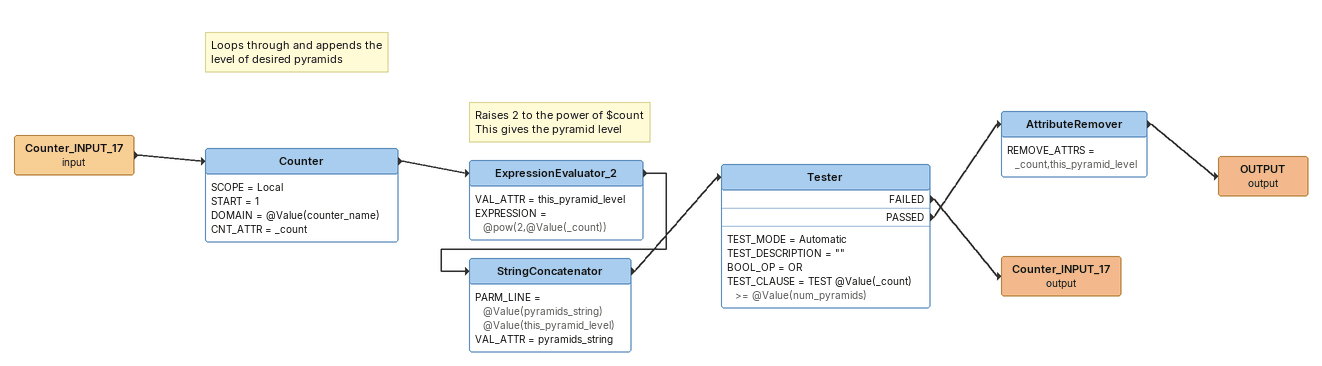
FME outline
Counter_INPUT_17 (input)
    -> Counter
Note: Loops through and appends the level of desired pyramids
Counter
    SCOPE = Local
    START = 1
    DOMAIN = @Value(counter_name)
    CNT_ATTR = _count
    -> ExpressionEvaluator_2
Note: Raises 2 to the power of $count / This gives the pyramid level
ExpressionEvaluator_2
    VAL_ATTR = this_pyramid_level
    EXPRESSION = @pow(2,@Value(_count))
    -> StringConcatenator
StringConcatenator
    PARM_LINE = @Value(pyramids_string) @Value(this_pyramid_level)
    VAL_ATTR = pyramids_string
    -> Tester
Tester
    TEST_MODE = Automatic
    TEST_DESCRIPTION = ""
    BOOL_OP = OR
    TEST_CLAUSE = TEST @Value(_count) >= @Value(num_pyramids)
    FAILED -> Counter_INPUT_17 (output)
    PASSED -> AttributeRemover
AttributeRemover
    REMOVE_ATTRS = _count,this_pyramid_level
    -> OUTPUT (output)
OUTPUT (output)
Counter_INPUT_17 (output)
